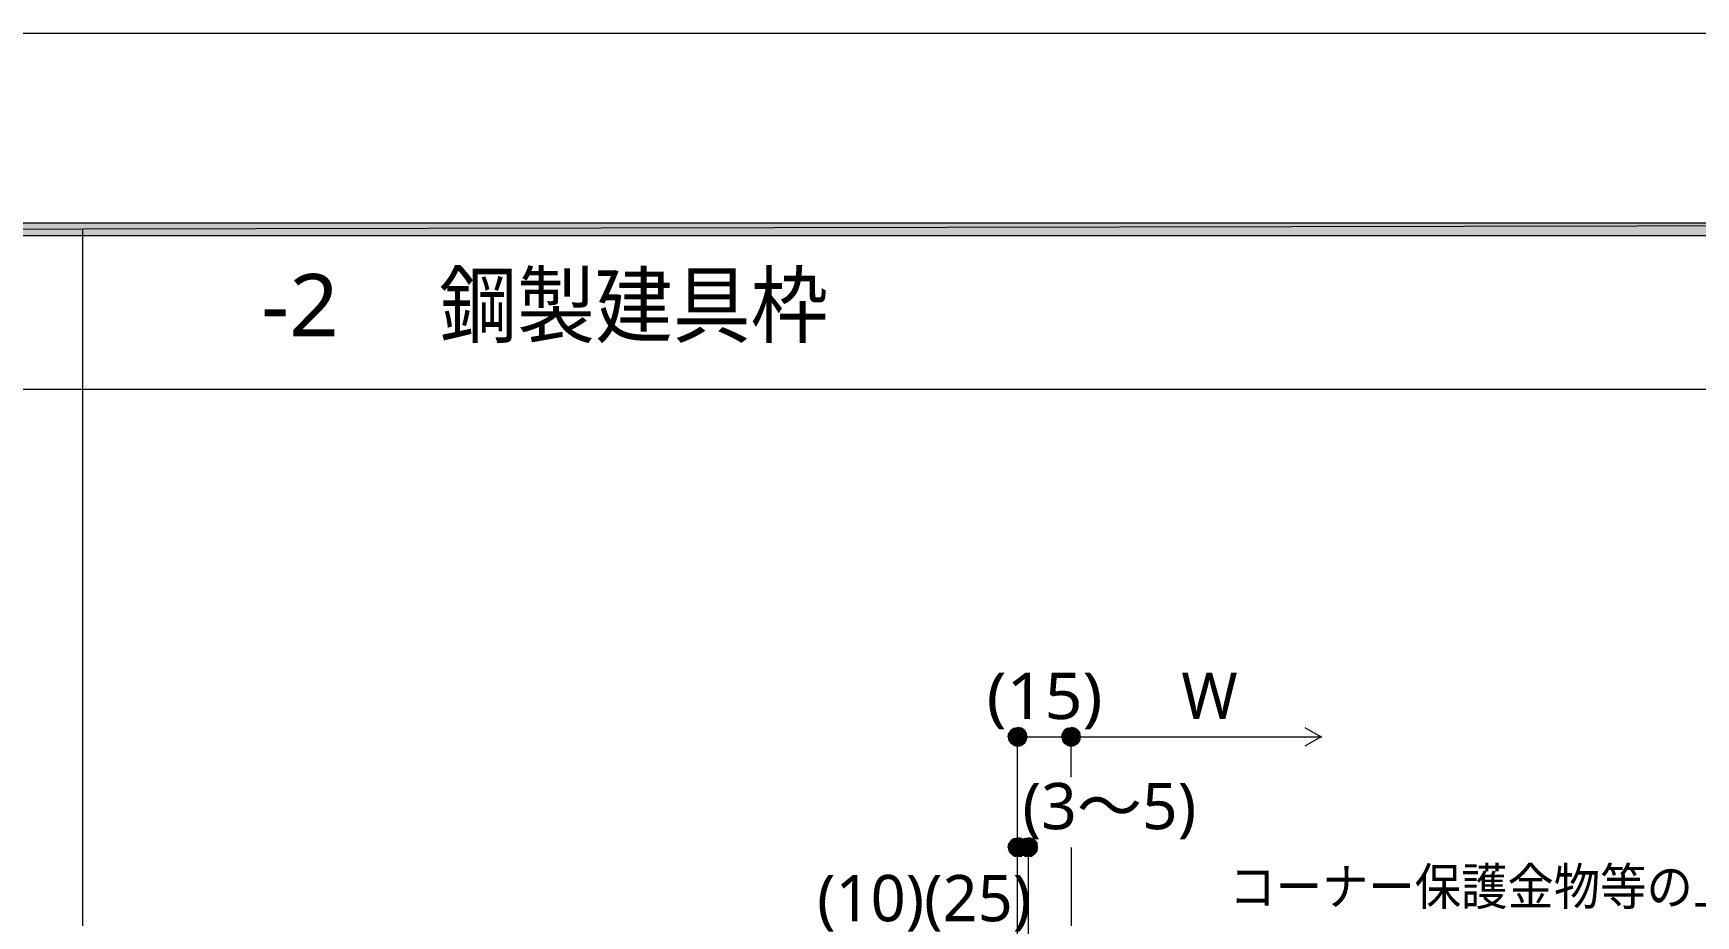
# Model space of a CAD drawing. Header units: millimetres. Extents: x 0 to 420, y 0 to 297.
# Drawn here: x 207.4 to 300.6, y 247.5 to 297 of the extents above; entities that cross this region are included whole.
import ezdxf
from ezdxf.enums import TextEntityAlignment as Align

# ---------------------------------------------------------------- set-up
doc = ezdxf.new("R2010")
doc.units = ezdxf.units.MM
doc.styles.add('kst32b', font='NotoSansJP-Variable.ttf')

msp = doc.modelspace()

# ---------------------------------------------------------------- hatches: boundary and pattern name
h = msp.add_hatch(color=7)
h.paths.add_polyline_path([(394.166, 285.623), (394.166, 286.321), (26.183, 285.623), (394.166, 285.623)])
h.paths.add_polyline_path([(394.166, 286.321), (26.183, 285.623), (26.183, 286.321), (394.166, 286.321)])
h = msp.add_hatch(color=7)
h.paths.add_polyline_path([(262.234, 257.873), (262.107, 257.704), (262.594, 257.492), (262.234, 257.873)])
h.paths.add_polyline_path([(262.107, 257.704), (262.594, 257.492), (262.064, 257.492), (262.107, 257.704)])
h.paths.add_polyline_path([(262.594, 257.492), (262.064, 257.492), (262.107, 257.281), (262.594, 257.492)])
h = msp.add_hatch(color=7)
h.paths.add_polyline_path([(262.107, 257.281), (262.234, 257.112), (262.594, 257.492), (262.107, 257.281)])
h.paths.add_polyline_path([(262.234, 257.112), (262.594, 257.492), (262.403, 257.006), (262.234, 257.112)])
h.paths.add_polyline_path([(262.594, 257.492), (262.403, 257.006), (262.594, 256.963), (262.594, 257.492)])
h = msp.add_hatch(color=7)
h.paths.add_polyline_path([(262.805, 257.979), (262.594, 258.022), (262.594, 257.492), (262.805, 257.979)])
h.paths.add_polyline_path([(262.594, 258.022), (262.594, 257.492), (262.403, 257.979), (262.594, 258.022)])
h.paths.add_polyline_path([(262.594, 257.492), (262.403, 257.979), (262.234, 257.873), (262.594, 257.492)])
h = msp.add_hatch(color=7)
h.paths.add_polyline_path([(263.123, 257.492), (263.08, 257.704), (262.594, 257.492), (263.123, 257.492)])
h.paths.add_polyline_path([(263.08, 257.704), (262.594, 257.492), (262.975, 257.873), (263.08, 257.704)])
h.paths.add_polyline_path([(262.594, 257.492), (262.975, 257.873), (262.805, 257.979), (262.594, 257.492)])
h = msp.add_hatch(color=7)
h.paths.add_polyline_path([(262.594, 256.963), (262.805, 257.006), (262.594, 257.492), (262.594, 256.963)])
h.paths.add_polyline_path([(262.805, 257.006), (262.594, 257.492), (262.975, 257.112), (262.805, 257.006)])
h.paths.add_polyline_path([(262.594, 257.492), (262.975, 257.112), (263.08, 257.281), (262.594, 257.492)])
for points in [[(263.08, 257.281), (263.123, 257.492), (262.594, 257.492), (263.08, 257.281)], [(266.086, 257.281), (266.129, 257.492), (265.599, 257.492), (266.086, 257.281)], [(279.591, 257.535), (279.569, 257.514), (279.548, 257.492), (279.569, 257.471), (279.591, 257.45), (279.612, 257.471), (279.633, 257.492), (279.612, 257.514), (279.591, 257.535)], [(279.591, 257.535), (279.569, 257.514), (279.548, 257.492), (279.569, 257.471), (279.591, 257.45), (279.612, 257.471), (279.633, 257.492), (279.612, 257.514), (279.591, 257.535)], [(279.591, 257.535), (279.569, 257.514), (279.548, 257.492), (279.569, 257.471), (279.591, 257.45), (279.612, 257.471), (279.633, 257.492), (279.612, 257.514), (279.591, 257.535)], [(263.08, 251.1), (263.123, 251.291), (262.594, 251.291), (263.08, 251.1)], [(263.694, 251.1), (263.716, 251.291), (263.207, 251.291), (263.694, 251.1)]]:
    msp.add_hatch(color=7).paths.add_polyline_path(points)
h = msp.add_hatch(color=7)
h.paths.add_polyline_path([(265.218, 257.873), (265.112, 257.704), (265.599, 257.492), (265.218, 257.873)])
h.paths.add_polyline_path([(265.112, 257.704), (265.599, 257.492), (265.07, 257.492), (265.112, 257.704)])
h.paths.add_polyline_path([(265.599, 257.492), (265.07, 257.492), (265.112, 257.281), (265.599, 257.492)])
h = msp.add_hatch(color=7)
h.paths.add_polyline_path([(265.112, 257.281), (265.218, 257.112), (265.599, 257.492), (265.112, 257.281)])
h.paths.add_polyline_path([(265.218, 257.112), (265.599, 257.492), (265.388, 257.006), (265.218, 257.112)])
h.paths.add_polyline_path([(265.599, 257.492), (265.388, 257.006), (265.599, 256.963), (265.599, 257.492)])
h = msp.add_hatch(color=7)
h.paths.add_polyline_path([(265.79, 257.979), (265.599, 258.022), (265.599, 257.492), (265.79, 257.979)])
h.paths.add_polyline_path([(265.599, 258.022), (265.599, 257.492), (265.388, 257.979), (265.599, 258.022)])
h.paths.add_polyline_path([(265.599, 257.492), (265.388, 257.979), (265.218, 257.873), (265.599, 257.492)])
h = msp.add_hatch(color=7)
h.paths.add_polyline_path([(266.129, 257.492), (266.086, 257.704), (265.599, 257.492), (266.129, 257.492)])
h.paths.add_polyline_path([(266.086, 257.704), (265.599, 257.492), (265.98, 257.873), (266.086, 257.704)])
h.paths.add_polyline_path([(265.599, 257.492), (265.98, 257.873), (265.79, 257.979), (265.599, 257.492)])
h = msp.add_hatch(color=7)
h.paths.add_polyline_path([(265.599, 256.963), (265.79, 257.006), (265.599, 257.492), (265.599, 256.963)])
h.paths.add_polyline_path([(265.79, 257.006), (265.599, 257.492), (265.98, 257.112), (265.79, 257.006)])
h.paths.add_polyline_path([(265.599, 257.492), (265.98, 257.112), (266.086, 257.281), (265.599, 257.492)])
h = msp.add_hatch(color=7)
h.paths.add_polyline_path([(262.805, 251.778), (262.594, 251.82), (262.594, 251.291), (262.805, 251.778)])
h.paths.add_polyline_path([(262.594, 251.82), (262.594, 251.291), (262.403, 251.778), (262.594, 251.82)])
h.paths.add_polyline_path([(262.594, 251.291), (262.403, 251.778), (262.234, 251.672), (262.594, 251.291)])
h = msp.add_hatch(color=7)
h.paths.add_polyline_path([(263.123, 251.291), (263.08, 251.502), (262.594, 251.291), (263.123, 251.291)])
h.paths.add_polyline_path([(263.08, 251.502), (262.594, 251.291), (262.975, 251.672), (263.08, 251.502)])
h.paths.add_polyline_path([(262.594, 251.291), (262.975, 251.672), (262.805, 251.778), (262.594, 251.291)])
h = msp.add_hatch(color=7)
h.paths.add_polyline_path([(263.398, 251.778), (263.207, 251.82), (263.207, 251.291), (263.398, 251.778)])
h.paths.add_polyline_path([(263.207, 251.82), (263.207, 251.291), (262.996, 251.778), (263.207, 251.82)])
h.paths.add_polyline_path([(263.207, 251.291), (262.996, 251.778), (262.827, 251.672), (263.207, 251.291)])
h = msp.add_hatch(color=7)
h.paths.add_polyline_path([(263.716, 251.291), (263.694, 251.502), (263.207, 251.291), (263.716, 251.291)])
h.paths.add_polyline_path([(263.694, 251.502), (263.207, 251.291), (263.567, 251.672), (263.694, 251.502)])
h.paths.add_polyline_path([(263.207, 251.291), (263.567, 251.672), (263.398, 251.778), (263.207, 251.291)])
h = msp.add_hatch(color=7)
h.paths.add_polyline_path([(262.234, 251.672), (262.107, 251.502), (262.594, 251.291), (262.234, 251.672)])
h.paths.add_polyline_path([(262.107, 251.502), (262.594, 251.291), (262.064, 251.291), (262.107, 251.502)])
h.paths.add_polyline_path([(262.594, 251.291), (262.064, 251.291), (262.107, 251.1), (262.594, 251.291)])
h = msp.add_hatch(color=7)
h.paths.add_polyline_path([(262.107, 251.1), (262.234, 250.931), (262.594, 251.291), (262.107, 251.1)])
h.paths.add_polyline_path([(262.234, 250.931), (262.594, 251.291), (262.403, 250.804), (262.234, 250.931)])
h.paths.add_polyline_path([(262.594, 251.291), (262.403, 250.804), (262.594, 250.783), (262.594, 251.291)])
h = msp.add_hatch(color=7)
h.paths.add_polyline_path([(262.594, 250.783), (262.805, 250.804), (262.594, 251.291), (262.594, 250.783)])
h.paths.add_polyline_path([(262.805, 250.804), (262.594, 251.291), (262.975, 250.931), (262.805, 250.804)])
h.paths.add_polyline_path([(262.594, 251.291), (262.975, 250.931), (263.08, 251.1), (262.594, 251.291)])
h = msp.add_hatch(color=7)
h.paths.add_polyline_path([(262.827, 251.672), (262.721, 251.502), (263.207, 251.291), (262.827, 251.672)])
h.paths.add_polyline_path([(262.721, 251.502), (263.207, 251.291), (262.678, 251.291), (262.721, 251.502)])
h.paths.add_polyline_path([(263.207, 251.291), (262.678, 251.291), (262.721, 251.1), (263.207, 251.291)])
h = msp.add_hatch(color=7)
h.paths.add_polyline_path([(262.721, 251.1), (262.827, 250.931), (263.207, 251.291), (262.721, 251.1)])
h.paths.add_polyline_path([(262.827, 250.931), (263.207, 251.291), (262.996, 250.804), (262.827, 250.931)])
h.paths.add_polyline_path([(263.207, 251.291), (262.996, 250.804), (263.207, 250.783), (263.207, 251.291)])
h = msp.add_hatch(color=7)
h.paths.add_polyline_path([(263.207, 250.783), (263.398, 250.804), (263.207, 251.291), (263.207, 250.783)])
h.paths.add_polyline_path([(263.398, 250.804), (263.207, 251.291), (263.567, 250.931), (263.398, 250.804)])
h.paths.add_polyline_path([(263.207, 251.291), (263.567, 250.931), (263.694, 251.1), (263.207, 251.291)])

# ---------------------------------------------------------------- linework, layer by layer
at = {"lineweight": 13}
msp.add_lwpolyline([(0.191, 0), (0.191, 296.968), (420.158, 296.968), (420.158, 0)], close=True, dxfattribs=at)
at = {"lineweight": 0}
for points in [[(394.166, 285.623), (394.166, 286.321), (26.183, 285.623)], [(394.166, 286.321), (26.183, 285.623), (26.183, 286.321)], [(262.107, 257.704), (262.594, 257.492), (262.064, 257.492)], [(262.594, 257.492), (262.064, 257.492), (262.107, 257.281)], [(262.234, 257.873), (262.107, 257.704), (262.594, 257.492)], [(262.107, 257.281), (262.234, 257.112), (262.594, 257.492)], [(262.594, 257.492), (262.403, 257.979), (262.234, 257.873)], [(262.234, 257.112), (262.594, 257.492), (262.403, 257.006)], [(262.594, 258.022), (262.594, 257.492), (262.403, 257.979)], [(262.594, 257.492), (262.403, 257.006), (262.594, 256.963)], [(262.805, 257.979), (262.594, 258.022), (262.594, 257.492)], [(262.594, 257.492), (262.975, 257.873), (262.805, 257.979)], [(263.08, 257.704), (262.594, 257.492), (262.975, 257.873)], [(263.123, 257.492), (263.08, 257.704), (262.594, 257.492)], [(262.594, 256.963), (262.805, 257.006), (262.594, 257.492)], [(262.805, 257.006), (262.594, 257.492), (262.975, 257.112)], [(262.594, 257.492), (262.975, 257.112), (263.08, 257.281)], [(263.08, 257.281), (263.123, 257.492), (262.594, 257.492)], [(265.112, 257.704), (265.599, 257.492), (265.07, 257.492)], [(265.599, 257.492), (265.07, 257.492), (265.112, 257.281)], [(265.218, 257.873), (265.112, 257.704), (265.599, 257.492)], [(265.112, 257.281), (265.218, 257.112), (265.599, 257.492)], [(265.599, 257.492), (265.388, 257.979), (265.218, 257.873)], [(265.218, 257.112), (265.599, 257.492), (265.388, 257.006)], [(265.599, 258.022), (265.599, 257.492), (265.388, 257.979)], [(265.599, 257.492), (265.388, 257.006), (265.599, 256.963)], [(265.79, 257.979), (265.599, 258.022), (265.599, 257.492)], [(265.599, 257.492), (265.98, 257.873), (265.79, 257.979)], [(266.086, 257.704), (265.599, 257.492), (265.98, 257.873)], [(266.129, 257.492), (266.086, 257.704), (265.599, 257.492)], [(265.599, 256.963), (265.79, 257.006), (265.599, 257.492)], [(265.79, 257.006), (265.599, 257.492), (265.98, 257.112)], [(265.599, 257.492), (265.98, 257.112), (266.086, 257.281)], [(266.086, 257.281), (266.129, 257.492), (265.599, 257.492)], [(279.591, 257.535), (279.569, 257.514), (279.548, 257.492), (279.569, 257.471), (279.591, 257.45), (279.612, 257.471), (279.633, 257.492), (279.612, 257.514)], [(279.591, 257.535), (279.569, 257.514), (279.548, 257.492), (279.569, 257.471), (279.591, 257.45), (279.612, 257.471), (279.633, 257.492), (279.612, 257.514)], [(279.591, 257.535), (279.569, 257.514), (279.548, 257.492), (279.569, 257.471), (279.591, 257.45), (279.612, 257.471), (279.633, 257.492), (279.612, 257.514)], [(262.594, 251.291), (262.403, 251.778), (262.234, 251.672)], [(262.594, 251.82), (262.594, 251.291), (262.403, 251.778)], [(262.805, 251.778), (262.594, 251.82), (262.594, 251.291)], [(262.594, 251.291), (262.975, 251.672), (262.805, 251.778)], [(263.207, 251.291), (262.996, 251.778), (262.827, 251.672)], [(263.207, 251.82), (263.207, 251.291), (262.996, 251.778)], [(263.398, 251.778), (263.207, 251.82), (263.207, 251.291)], [(263.207, 251.291), (263.567, 251.672), (263.398, 251.778)], [(262.107, 251.502), (262.594, 251.291), (262.064, 251.291)], [(262.594, 251.291), (262.064, 251.291), (262.107, 251.1)], [(262.234, 251.672), (262.107, 251.502), (262.594, 251.291)], [(262.107, 251.1), (262.234, 250.931), (262.594, 251.291)], [(262.234, 250.931), (262.594, 251.291), (262.403, 250.804)], [(262.594, 251.291), (262.403, 250.804), (262.594, 250.783)], [(263.08, 251.502), (262.594, 251.291), (262.975, 251.672)], [(263.123, 251.291), (263.08, 251.502), (262.594, 251.291)], [(262.594, 250.783), (262.805, 250.804), (262.594, 251.291)], [(262.805, 250.804), (262.594, 251.291), (262.975, 250.931)], [(262.594, 251.291), (262.975, 250.931), (263.08, 251.1)], [(263.08, 251.1), (263.123, 251.291), (262.594, 251.291)], [(262.721, 251.502), (263.207, 251.291), (262.678, 251.291)], [(263.207, 251.291), (262.678, 251.291), (262.721, 251.1)], [(262.827, 251.672), (262.721, 251.502), (263.207, 251.291)], [(262.721, 251.1), (262.827, 250.931), (263.207, 251.291)], [(262.827, 250.931), (263.207, 251.291), (262.996, 250.804)], [(263.207, 251.291), (262.996, 250.804), (263.207, 250.783)], [(263.694, 251.502), (263.207, 251.291), (263.567, 251.672)], [(263.716, 251.291), (263.694, 251.502), (263.207, 251.291)], [(263.207, 250.783), (263.398, 250.804), (263.207, 251.291)], [(263.398, 250.804), (263.207, 251.291), (263.567, 250.931)], [(263.207, 251.291), (263.567, 250.931), (263.694, 251.1)], [(263.694, 251.1), (263.716, 251.291), (263.207, 251.291)]]:
    msp.add_lwpolyline(points, close=True, dxfattribs=at)
at = {"lineweight": 13}
for points in [[(210.164, 285.983), (210.164, 45.995)], [(394.166, 276.987), (26.183, 276.987)], [(262.594, 241.109), (262.594, 257.492)], [(262.594, 257.492), (265.599, 257.492)], [(265.599, 257.492), (279.591, 257.492)], [(265.599, 255.228), (265.599, 257.492)], [(278.723, 256.984), (279.591, 257.492), (278.723, 258)], [(263.207, 251.291), (262.594, 251.291)], [(263.207, 241.109), (263.207, 251.291)], [(265.599, 251.291), (265.599, 238.083)]]:
    msp.add_lwpolyline(points, dxfattribs=at)

# ---------------------------------------------------------------- texts
at = {"style": 'kst32b'}
for s, height, p, p2 in [('-2', 3.4908, (220.176, 279.971), (224.539, 279.971)), ('鋼製建具枠', 3.4908, (230.166, 279.971), (251.984, 279.971)), ('(15)', 2.5989, (260.858, 258.487), (267.355, 258.487)), ('(3～5)', 2.5989, (262.869, 252.307), (272.615, 252.307)), ('コーナー保護金物等の上', 2.07913, (274.468, 248.052), (303.056, 248.052)), ('(10)(25)', 2.5989, (251.354, 247.142), (263.355, 247.142))]:
    msp.add_text(s, height=height, dxfattribs=at).set_placement(p, p2, align=Align.FIT)
msp.add_text('W', height=2.599, dxfattribs=at).set_placement((271.78, 258.487))

doc.saveas('drawing.dxf')
